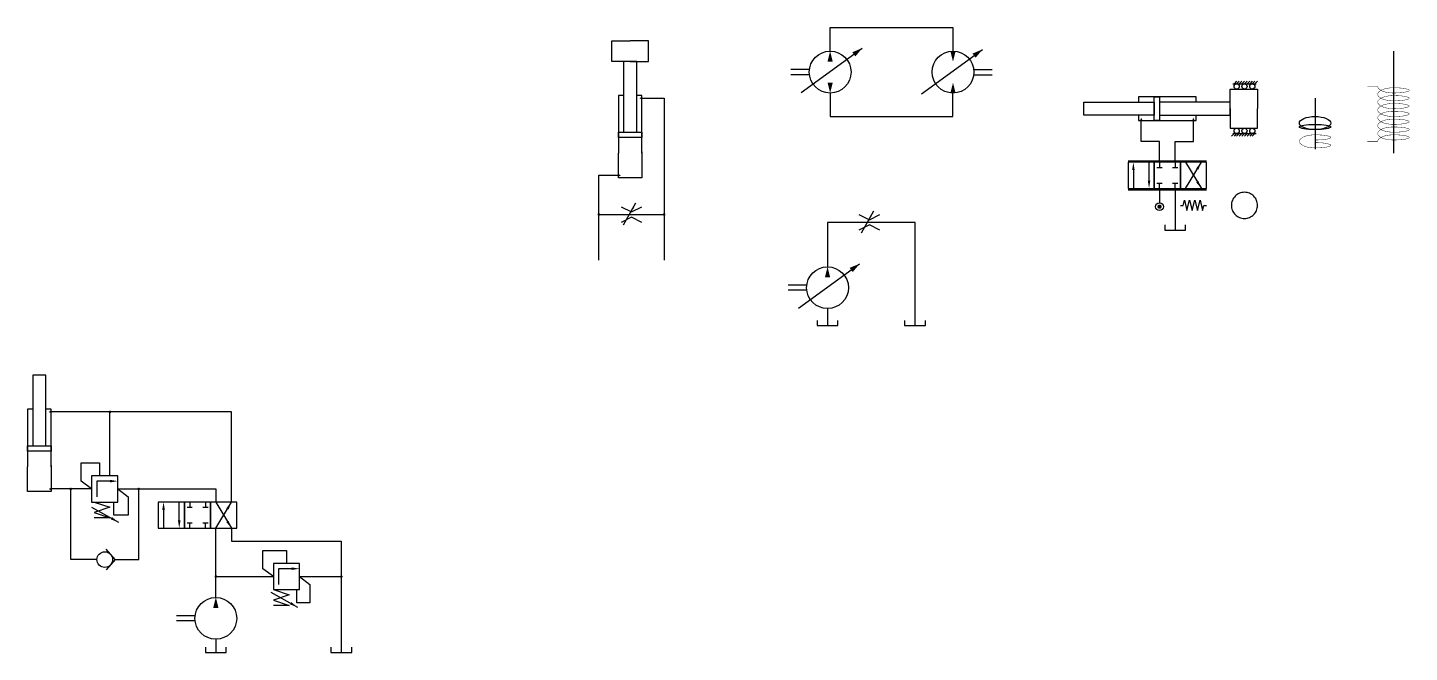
# Model space of a CAD drawing. Header units: inches. Extents: x 0 to 281, y -41 to 106.
# Drawn here: x 77.03 to 110.07, y 25.69 to 40.62 of the extents above; entities that cross this region are included whole.
import ezdxf
from ezdxf.lldxf.tags import DXFTag

# ---------------------------------------------------------------- set-up
doc = ezdxf.new("R2010")
doc.units = ezdxf.units.IN
doc.header["$LTSCALE"] = 0.08
doc.header["$MEASUREMENT"] = 0
tags = doc.linetypes.add('HIDDEN', pattern=[0.375, 0.25, -0.125]).pattern_tags.tags
tags[6:7] = [DXFTag(74, 4), DXFTag(75, 0), DXFTag(340, '0'), DXFTag(46, 1.0), DXFTag(50, 0.0), DXFTag(44, 0.0), DXFTag(45, 0.0)]
tags[4:5] = [DXFTag(74, 4), DXFTag(75, 0), DXFTag(340, '0'), DXFTag(46, 1.0), DXFTag(50, 0.0), DXFTag(44, 0.0), DXFTag(45, 0.0)]
tags = doc.linetypes.add('HIDDEN4', pattern=[0.09375, 0.0625, -0.03125]).pattern_tags.tags
tags[6:7] = [DXFTag(74, 4), DXFTag(75, 0), DXFTag(340, '0'), DXFTag(46, 1.0), DXFTag(50, 0.0), DXFTag(44, 0.0), DXFTag(45, 0.0)]
tags[4:5] = [DXFTag(74, 4), DXFTag(75, 0), DXFTag(340, '0'), DXFTag(46, 1.0), DXFTag(50, 0.0), DXFTag(44, 0.0), DXFTag(45, 0.0)]

msp = doc.modelspace()

# ---------------------------------------------------------------- linework, layer by layer
for p, q in [((95.527, 39.075), (96.987, 40.134)), ((98.402, 39.044), (99.862, 40.103)), ((109.688, 40.062), (109.688, 37.625)), ((107.812, 38.938), (107.812, 37.719)), ((103.344, 37.406), (103.344, 36.781)), ((103.969, 37.406), (103.344, 37.406)), ((103.969, 37.406), (103.969, 36.781)), ((104.594, 37.406), (103.969, 37.406)), ((103.969, 36.781), (103.969, 37.406)), ((104.594, 36.781), (104.594, 37.406)), ((104.594, 37.406), (104.594, 36.781)), ((105.219, 37.406), (104.594, 37.406)), ((104.594, 36.781), (104.594, 37.406)), ((104.719, 36.781), (105.094, 37.406)), ((104.719, 37.406), (105.094, 36.781)), ((105.219, 36.781), (105.219, 37.406)), ((103.344, 36.781), (103.969, 36.781)), ((103.969, 36.781), (104.594, 36.781)), ((104.594, 36.781), (105.219, 36.781)), ((91.281, 35.906), (91.573, 36.432)), ((96.969, 35.719), (97.261, 36.244)), ((104.219, 35.906), (104.219, 35.781)), ((104.219, 35.781), (104.719, 35.781)), ((104.719, 35.781), (104.719, 35.906)), ((95.464, 33.919), (96.924, 34.978)), ((95.906, 33.625), (95.906, 33.5)), ((95.906, 33.5), (96.406, 33.5)), ((96.406, 33.5), (96.406, 33.625)), ((98, 33.625), (98, 33.5)), ((98, 33.5), (98.5, 33.5)), ((98.5, 33.5), (98.5, 33.625)), ((78.562, 29.906), (78.562, 29.281)), ((79.188, 29.906), (78.562, 29.906)), ((79.188, 29.281), (79.188, 29.906)), ((78.562, 29.281), (79.188, 29.281)), ((78.562, 29.156), (79.2, 28.802)), ((78.625, 29.281), (79, 29.156)), ((79, 29.156), (78.625, 29.031)), ((80.156, 29.281), (80.156, 28.656)), ((80.781, 29.281), (80.156, 29.281)), ((80.781, 29.281), (80.781, 28.656)), ((81.406, 29.281), (80.781, 29.281)), ((80.781, 28.656), (80.781, 29.281)), ((81.406, 28.656), (81.406, 29.281)), ((81.406, 29.281), (81.406, 28.656)), ((82.031, 29.281), (81.406, 29.281)), ((81.406, 28.656), (81.406, 29.281)), ((81.531, 28.656), (81.906, 29.281)), ((81.531, 29.281), (81.906, 28.656)), ((82.031, 28.656), (82.031, 29.281)), ((78.625, 29.031), (79, 28.906)), ((79, 28.906), (78.625, 28.906)), ((80.156, 28.656), (80.781, 28.656)), ((80.781, 28.656), (81.406, 28.656)), ((81.406, 28.656), (82.031, 28.656)), ((82.906, 27.812), (82.906, 27.188)), ((83.531, 27.812), (82.906, 27.812)), ((83.531, 27.188), (83.531, 27.812)), ((82.844, 27.125), (83.481, 26.771)), ((82.906, 27.188), (83.531, 27.188)), ((82.906, 27.188), (83.281, 27.062)), ((83.281, 27.062), (82.906, 26.938)), ((82.906, 26.938), (83.281, 26.812)), ((83.281, 26.812), (82.906, 26.812)), ((81.281, 25.812), (81.281, 25.688)), ((81.781, 25.688), (81.781, 25.812)), ((84.281, 25.812), (84.281, 25.688)), ((84.781, 25.688), (84.781, 25.812)), ((81.281, 25.688), (81.781, 25.688)), ((84.281, 25.688), (84.781, 25.688))]:
    msp.add_line(p, q)
for points in [[(91.438, 39.812), (91, 39.812), (91, 40.312), (91.438, 40.312)], [(91.438, 39.812), (91.875, 39.812), (91.875, 40.312), (91.438, 40.312)], [(96.219, 40.062), (96.219, 40.625), (99.156, 40.625), (99.156, 40.062)], [(91.281, 38.125), (91.594, 38.125), (91.594, 39.812), (91.281, 39.812), (91.281, 38.125)], [(95.723, 39.625), (95.281, 39.625)], [(95.723, 39.5), (95.281, 39.5)], [(99.652, 39.625), (100.094, 39.625)], [(99.652, 39.5), (100.094, 39.5)], [(105.938, 39.344), (105.875, 39.281)], [(106, 39.344), (105.938, 39.281)], [(106.062, 39.344), (106, 39.281)], [(106.125, 39.344), (106.062, 39.281)], [(106.188, 39.344), (106.125, 39.281)], [(106.25, 39.344), (106.188, 39.281)], [(106.312, 39.344), (106.25, 39.281)], [(106.375, 39.344), (106.312, 39.281)], [(106.438, 39.344), (106.375, 39.281)], [(91.281, 39), (91.156, 39), (91.156, 37.625)], [(91.719, 37.625), (91.719, 37.625), (91.719, 39), (91.594, 39)], [(96.219, 39.062), (96.219, 38.5), (99.156, 38.5), (99.156, 39.062)], [(105.781, 38.688), (105.781, 39.156), (106.438, 39.156), (106.438, 38.688)], [(105.844, 39.281), (106.406, 39.281)], [(91.719, 38.938), (92.25, 38.938), (92.25, 35.062)], [(103.969, 38.844), (103.969, 38.531), (102.281, 38.531), (102.281, 38.844), (103.969, 38.844)], [(104.969, 38.844), (104.969, 38.969), (103.594, 38.969), (103.594, 38.844)], [(104.094, 38.969), (104.094, 38.406), (103.969, 38.406), (103.969, 38.969), (104.094, 38.969)], [(104.094, 38.844), (104.094, 38.531), (105.781, 38.531), (105.781, 38.844), (104.094, 38.844)], [(105.781, 38.688), (105.781, 38.219), (106.438, 38.219), (106.438, 38.688)], [(103.594, 38.531), (103.594, 38.406), (104.969, 38.406), (104.969, 38.531)], [(104.094, 37.406), (104.094, 37.906), (103.656, 37.906), (103.656, 38.406)], [(104.469, 37.406), (104.469, 37.906), (104.906, 37.906), (104.906, 38.406)], [(91.156, 38.125), (91.719, 38.125), (91.719, 38), (91.156, 38), (91.156, 38.125)], [(105.875, 38.094), (105.812, 38.031)], [(105.844, 38.094), (106.406, 38.094)], [(105.938, 38.094), (105.875, 38.031)], [(106, 38.094), (105.938, 38.031)], [(106.062, 38.094), (106, 38.031)], [(106.125, 38.094), (106.062, 38.031)], [(106.188, 38.094), (106.125, 38.031)], [(106.25, 38.094), (106.188, 38.031)], [(106.312, 38.094), (106.25, 38.031)], [(106.375, 38.094), (106.312, 38.031)], [(91.719, 37.656), (91.719, 37.031), (91.156, 37.031), (91.156, 37.625)], [(103.344, 37.438), (105.219, 37.438)], [(103.844, 36.969), (103.844, 37.406)], [(104.094, 37.406), (104.094, 37.281)], [(104.469, 37.406), (104.469, 37.281)], [(90.688, 35.062), (90.688, 37.094), (91.156, 37.094)], [(103.469, 37.219), (103.469, 36.781)], [(104.031, 37.281), (104.156, 37.281)], [(104.406, 37.281), (104.531, 37.281)], [(103.344, 36.75), (105.219, 36.75)], [(104.031, 36.906), (104.156, 36.906)], [(104.094, 36.781), (104.094, 36.906)], [(104.094, 36.781), (104.094, 36.438)], [(104.406, 36.906), (104.531, 36.906)], [(104.469, 36.781), (104.469, 36.906)], [(104.469, 36.781), (104.469, 35.781)], [(91.219, 36.344), (91.469, 36.219), (91.719, 36.344)], [(104.594, 36.375), (104.656, 36.375), (104.688, 36.5), (104.75, 36.25), (104.812, 36.5), (104.875, 36.25), (104.938, 36.5), (105, 36.25), (105.062, 36.5), (105.125, 36.25), (105.156, 36.375), (105.219, 36.375)], [(90.688, 36.156), (92.25, 36.156)], [(91.719, 35.969), (91.469, 36.094), (91.219, 35.969)], [(96.906, 36.156), (97.156, 36.031), (97.406, 36.156)], [(98.25, 33.5), (98.25, 35.969), (96.156, 35.969), (96.156, 34.906)], [(97.406, 35.781), (97.156, 35.906), (96.906, 35.781)], [(95.66, 34.469), (95.219, 34.469)], [(95.66, 34.344), (95.219, 34.344)], [(96.156, 33.906), (96.156, 33.5)], [(77.156, 30.625), (77.469, 30.625), (77.469, 32.312), (77.156, 32.312), (77.156, 30.625)], [(77.156, 31.5), (77.031, 31.5), (77.031, 30.125)], [(77.594, 30.125), (77.594, 30.125), (77.594, 31.5), (77.469, 31.5)], [(81.906, 29.281), (81.906, 31.438), (77.594, 31.438)], [(77.031, 30.625), (77.594, 30.625), (77.594, 30.5), (77.031, 30.5), (77.031, 30.625)], [(77.594, 30.156), (77.594, 29.531), (77.031, 29.531), (77.031, 30.125)], [(79, 29.781), (78.688, 29.781), (78.688, 29.406)], [(78.062, 29.594), (77.594, 29.594)], [(78.562, 29.594), (78.062, 29.594)], [(78.688, 27.906), (78.062, 27.906), (78.062, 29.594)], [(79.125, 27.906), (79.688, 27.906), (79.688, 29.594)], [(79.188, 29.594), (79.688, 29.594)], [(79.688, 29.594), (81.531, 29.594), (81.531, 29.281)], [(80.281, 29.094), (80.281, 28.656)], [(80.656, 28.844), (80.656, 29.281)], [(80.844, 29.156), (80.969, 29.156)], [(80.906, 29.281), (80.906, 29.156)], [(81.219, 29.156), (81.344, 29.156)], [(81.281, 29.281), (81.281, 29.156)], [(80.844, 28.781), (80.969, 28.781)], [(80.906, 28.656), (80.906, 28.781)], [(81.219, 28.781), (81.344, 28.781)], [(81.281, 28.656), (81.281, 28.781)], [(81.531, 27), (81.531, 28.656)], [(81.906, 28.656), (81.906, 28.344), (84.531, 28.344), (84.531, 27.5)], [(79.125, 27.906), (78.906, 28.154)], [(79.125, 27.906), (78.906, 27.658)], [(81.531, 27.5), (82.906, 27.5)], [(83.344, 27.688), (83.031, 27.688), (83.031, 27.312)], [(83.531, 27.5), (84.531, 27.5), (84.531, 25.688)], [(81.035, 26.562), (80.594, 26.562)], [(81.035, 26.438), (80.594, 26.438)], [(81.531, 26), (81.531, 25.688)]]:
    msp.add_lwpolyline(points)
for points in [[(96.219, 40.062, 0, 0.125, 0), (96.219, 39.812, 0.125, 0.125, 0)], [(96.987, 40.134, 0, 0.125, 0), (96.785, 39.987, 0.125, 0.125, 0)], [(96.987, 40.134, 0, 0.0425, 0), (96.861, 40.044, 0.0425, 0.0425, 0)], [(99.156, 39.812, 0, 0.125, 0), (99.156, 40.062, 0.125, 0.125, 0)], [(99.862, 40.103, 0, 0.125, 0), (99.66, 39.956, 0.125, 0.125, 0)], [(99.862, 40.103, 0, 0.0425, 0), (99.736, 40.012, 0.0425, 0.0425, 0)], [(96.219, 39.062, 0, 0.125, 0), (96.219, 39.312, 0.125, 0.125, 0)], [(99.156, 39.312, 0, 0.125, 0), (99.156, 39.062, 0.125, 0.125, 0)], [(91.719, 38.938, 0.0625, 0, 0), (91.656, 38.938, 0, 0, 0)], [(103.656, 38.406, 0.0625, 0, 0), (103.656, 38.469, 0, 0, 0)], [(104.906, 38.406, 0.0625, 0, 0), (104.906, 38.469, 0, 0, 0)], [(103.469, 37.406, 0, 0.0625, 0), (103.469, 37.219, 0.0625, 0.0625, 0)], [(105.094, 37.406, 0, 0.0625, 0), (104.997, 37.245, 0.0625, 0.0625, 0)], [(91.156, 37.094, 0.0625, 0, 0), (91.219, 37.094, 0, 0, 0)], [(103.844, 36.781, 0, 0.0625, 0), (103.844, 36.969, 0.0625, 0.0625, 0)], [(105.094, 36.781, 0, 0.0625, 0), (104.997, 36.942, 0.0625, 0.0625, 0)], [(91.573, 36.432, 0, 0.0425, 0), (91.498, 36.297, 0.0425, 0.0425, 0)], [(97.261, 36.244, 0, 0.0425, 0), (97.186, 36.109, 0.0425, 0.0425, 0)], [(96.924, 34.978, 0, 0.125, 0), (96.722, 34.831, 0.125, 0.125, 0)], [(96.156, 34.906, 0, 0.125, 0), (96.156, 34.656, 0.125, 0.125, 0)], [(96.924, 34.978, 0, 0.0425, 0), (96.799, 34.887, 0.0425, 0.0425, 0)], [(77.594, 31.438, 0.0625, 0, 0), (77.531, 31.438, 0, 0, 0)], [(79.188, 29.781, 0, 0.0625, 0), (79, 29.781, 0.0625, 0.0625, 0)], [(77.594, 29.594, 0.0625, 0, 0), (77.531, 29.594, 0, 0, 0)], [(80.281, 29.281, 0, 0.0625, 0), (80.281, 29.094, 0.0625, 0.0625, 0)], [(81.906, 29.281, 0, 0.0625, 0), (81.81, 29.12, 0.0625, 0.0625, 0)], [(79.2, 28.802, 0, 0.0625, 0), (79.036, 28.893, 0.0625, 0.0625, 0)], [(80.656, 28.656, 0, 0.0625, 0), (80.656, 28.844, 0.0625, 0.0625, 0)], [(81.906, 28.656, 0, 0.0625, 0), (81.81, 28.817, 0.0625, 0.0625, 0)], [(83.531, 27.688, 0, 0.0625, 0), (83.344, 27.688, 0.0625, 0.0625, 0)], [(81.531, 27, 0, 0.125, 0), (81.531, 26.75, 0.125, 0.125, 0)], [(83.481, 26.771, 0, 0.0625, 0), (83.317, 26.862, 0.0625, 0.0625, 0)]]:
    msp.add_lwpolyline(points, format="xyseb")
at = {"const_width": 0.01}
for points in [[(109.688, 39.062, -0.042752), (109.535, 39.076, -0.05603), (109.422, 39.108, -0.098709), (109.333, 39.168, -0.198145), (109.312, 39.219), (109.062, 39.219)], [(109.688, 39.062, 0.017233), (109.842, 39.068, 0.02406), (109.953, 39.081, 0.054403), (110.051, 39.109, 0.30612), (110.062, 39.125, 0.30612), (110.051, 39.141, 0.054403), (109.953, 39.169, 0.02406), (109.842, 39.182, 0.017233), (109.688, 39.188, 0.042752), (109.535, 39.174, 0.05603), (109.422, 39.142, 0.098709), (109.333, 39.082, 0.198145), (109.312, 39.031, 0.198145), (109.333, 38.98, 0.098709), (109.422, 38.921, 0.05603), (109.535, 38.888, 0.042752), (109.688, 38.875, 0.017233), (109.842, 38.88, 0.02406), (109.953, 38.893, 0.054403), (110.051, 38.921, 0.30612), (110.062, 38.938, 0.30612), (110.051, 38.954, 0.054403), (109.953, 38.982, 0.02406), (109.842, 38.995, 0.017233), (109.688, 39, 0.042752), (109.535, 38.987, 0.05603), (109.422, 38.954, 0.098709), (109.333, 38.895, 0.198145), (109.312, 38.844, 0.198145), (109.333, 38.793, 0.098709), (109.422, 38.733, 0.05603), (109.535, 38.701, 0.042752), (109.688, 38.688, 0.017233), (109.842, 38.693, 0.02406), (109.953, 38.706, 0.054403), (110.051, 38.734, 0.30612), (110.062, 38.75, 0.30612), (110.051, 38.766, 0.054403), (109.953, 38.794, 0.02406), (109.842, 38.807, 0.017233), (109.688, 38.812, 0.042752), (109.535, 38.799, 0.05603), (109.422, 38.767, 0.098709), (109.333, 38.707, 0.198145), (109.312, 38.656, 0.198145), (109.333, 38.605, 0.098709), (109.422, 38.546, 0.05603), (109.535, 38.513, 0.042752), (109.688, 38.5, 0.017233), (109.842, 38.505, 0.02406), (109.953, 38.518, 0.054403), (110.051, 38.546, 0.30612), (110.062, 38.562, 0.30612), (110.051, 38.579, 0.054403), (109.953, 38.607, 0.02406), (109.842, 38.62, 0.017233), (109.688, 38.625, 0.042752), (109.535, 38.612, 0.05603), (109.422, 38.579, 0.098709), (109.333, 38.52, 0.198145), (109.312, 38.469, 0.198145), (109.333, 38.418, 0.098709), (109.422, 38.358, 0.05603), (109.535, 38.326, 0.042752), (109.688, 38.312, 0.017233), (109.842, 38.318, 0.02406), (109.953, 38.331, 0.054403), (110.051, 38.359, 0.30612), (110.062, 38.375, 0.30612), (110.051, 38.391, 0.054403), (109.953, 38.419, 0.02406), (109.842, 38.432, 0.017233), (109.688, 38.438, 0.042752), (109.535, 38.424, 0.05603), (109.422, 38.392, 0.098709), (109.333, 38.332, 0.198145), (109.312, 38.281, 0.198145), (109.333, 38.23, 0.098709), (109.422, 38.171, 0.05603), (109.535, 38.138, 0.042752), (109.688, 38.125, 0.017233), (109.842, 38.13, 0.02406), (109.953, 38.143, 0.054403), (110.051, 38.171, 0.30612), (110.062, 38.188, 0.30612), (110.051, 38.204, 0.054403), (109.953, 38.232, 0.02406), (109.842, 38.245, 0.017233), (109.688, 38.25, 0.042752), (109.535, 38.237, 0.05603), (109.422, 38.204, 0.098709), (109.333, 38.145, 0.198145), (109.312, 38.094, 0.198145), (109.333, 38.043, 0.098709), (109.422, 37.983, 0.05603), (109.535, 37.951, 0.042752), (109.688, 37.938, 0.017233), (109.842, 37.943, 0.02406), (109.953, 37.956, 0.054403), (110.051, 37.984, 0.30612), (110.062, 38, 0.30612), (110.051, 38.016, 0.054403), (109.953, 38.044, 0.02406), (109.842, 38.057, 0.017233), (109.688, 38.062, 0.042752), (109.535, 38.049, 0.05603), (109.422, 38.017, 0.098709), (109.333, 37.957, 0.198145), (109.312, 37.906), (109.062, 37.906)], [(107.812, 37.75, -0.042752), (107.66, 37.763, -0.05603), (107.547, 37.796, -0.098709), (107.458, 37.855, -0.198145), (107.438, 37.906, -0.198145), (107.458, 37.957, -0.098709), (107.547, 38.017, -0.05603), (107.66, 38.049, -0.042752), (107.812, 38.062)], [(107.812, 37.938, 0.017233), (107.967, 37.943, 0.02406), (108.078, 37.956, 0.054403), (108.176, 37.984, 0.30612), (108.188, 38, 0.30612), (108.176, 38.016, 0.054403), (108.078, 38.044, 0.02406), (107.967, 38.057, 0.017233), (107.812, 38.062)], [(107.812, 37.75, 0.017233), (107.967, 37.755, 0.02406), (108.078, 37.768, 0.054403), (108.176, 37.796, 0.30612), (108.188, 37.812, 0.30612), (108.176, 37.829, 0.054403), (108.078, 37.857, 0.02406), (107.967, 37.87, 0.017233), (107.812, 37.875)]]:
    msp.add_lwpolyline(points, format="xyb", dxfattribs=at)
msp.add_lwpolyline([(105.812, 36.375, 0.098491), (105.836, 36.255, 0.098491), (105.904, 36.154, 0.098491), (106.005, 36.086, 0.098491), (106.125, 36.062, 0.098491), (106.245, 36.086, 0.098491), (106.346, 36.154, 0.098491), (106.414, 36.255, 0.098491), (106.438, 36.375, 0.098491), (106.414, 36.495, 0.098491), (106.346, 36.596, 0.098491), (106.245, 36.664, 0.098491), (106.125, 36.688, 0.098491), (106.005, 36.664, 0.098491), (105.904, 36.596, 0.098491), (105.836, 36.495, 0.098491)], format="xyb", close=True)
for points, const_width in [([(104.069, 36.344, 1), (104.119, 36.344, 1)], 0.05), ([(90.688, 36.141, 1), (90.688, 36.172, 1)], 0.0312), ([(92.25, 36.141, 1), (92.25, 36.172, 1)], 0.0312), ([(79, 31.422, 1), (79, 31.453, 1)], 0.0312), ([(78.062, 29.578, 1), (78.062, 29.609, 1)], 0.0312), ([(79.688, 29.578, 1), (79.688, 29.609, 1)], 0.0312), ([(81.516, 27.5, 1), (81.547, 27.5, 1)], 0.0312), ([(84.516, 27.5, 1), (84.547, 27.5, 1)], 0.0312)]:
    msp.add_lwpolyline(points, format="xyb", close=True, dxfattribs=dict(const_width=const_width))
at = {"linetype": 'HIDDEN'}
msp.add_lwpolyline([(79, 29.906), (79, 31.438)], dxfattribs=at)
at = {"linetype": 'HIDDEN4', "ltscale": 5, "flags": 128}
for points in [[(78.562, 29.594), (78.312, 29.781), (78.312, 30.219), (78.75, 30.219), (78.75, 29.906)], [(79.188, 29.594), (79.438, 29.406), (79.438, 28.969), (79.094, 28.969), (79.094, 29.281)], [(82.906, 27.5), (82.656, 27.688), (82.656, 28.125), (83.219, 28.125), (83.219, 27.812)], [(83.531, 27.5), (83.781, 27.312), (83.781, 26.875), (83.469, 26.875), (83.469, 27.188)]]:
    msp.add_lwpolyline(points, dxfattribs=at)
for centre, radius in [((96.219, 39.562), 0.5), ((99.156, 39.562), 0.5), ((105.938, 39.219), 0.0625), ((106.125, 39.219), 0.0625), ((106.312, 39.219), 0.0625), ((105.938, 38.156), 0.0625), ((106.125, 38.156), 0.0625), ((106.312, 38.156), 0.0625), ((104.094, 36.344), 0.0938), ((96.156, 34.406), 0.5), ((78.875, 27.906), 0.188), ((81.531, 26.5), 0.5)]:
    msp.add_circle(centre, radius)
for centre, major_axis, ratio in [((107.812, 38.344), (-0.375, 0), 0.416667), ((107.812, 38.25), (0.375, 0), 0.166667)]:
    msp.add_ellipse(centre, major_axis=major_axis, ratio=ratio)

doc.saveas('drawing.dxf')
